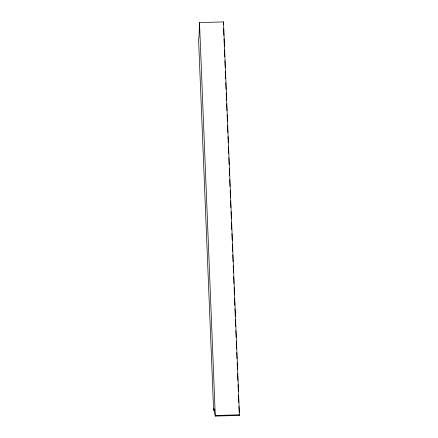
<?xml version="1.0" encoding="UTF-8"?>
<svg xmlns="http://www.w3.org/2000/svg" width="438" height="438" viewBox="0 0 438 438"><rect width="100%" height="100%" fill="white"/><g stroke="black" fill="none" stroke-linecap="round" stroke-linejoin="round"><path stroke-width="0.66" d="M213.618 410.225L214.062 408.451L214.62 411.901A5.136 0.29 88.3 0 1 214.888 413.899L215.293 416.1L239.301 415.394L239.449 414.802L223.506 21.9L199.498 22.606L199 37.153L198.551 38.927L213.618 410.225L214.916 410.187M223.506 21.9L223.44 24.539M215.293 416.1L199.498 22.606M215.441 415.509L239.449 414.802M238.841 415.032L239.301 415.394M223.61 28.64L223.884 35.473M224.026 38.889L224.327 46.406M224.47 49.822L224.743 56.655M224.913 60.756L225.187 67.589M225.356 71.69L225.63 78.522M225.8 82.623L226.074 89.456M226.216 92.872L226.517 100.39M226.66 103.806L226.933 110.639M227.103 114.74L227.377 121.572M227.546 125.673L227.82 132.506M227.99 136.607L228.236 142.755M228.406 146.856L228.68 153.689M228.85 157.79L229.123 164.622M229.293 168.718L229.567 175.55M229.736 179.651L230.01 186.484M230.18 190.585L230.454 197.418M230.596 200.834L230.87 207.667M231.04 211.768L231.313 218.6M231.483 222.701L231.757 229.534M231.926 233.635L232.2 240.467M232.37 244.568L232.644 251.401M232.786 254.817L233.06 261.65M233.23 265.751L233.503 272.584M233.673 276.685L233.947 283.517M234.116 287.618L234.39 294.451M234.56 298.546L234.834 305.385M234.976 308.801L235.277 316.313M235.42 319.729L235.693 326.562M235.863 330.663L236.137 337.495M236.306 341.596L236.58 348.429M236.75 352.53L236.996 358.678M237.166 362.779L237.44 369.612M237.61 373.713L237.883 380.545M238.053 384.646L238.327 391.479M238.496 395.58L238.77 402.412M238.94 406.513L239.186 412.662"/></g></svg>
